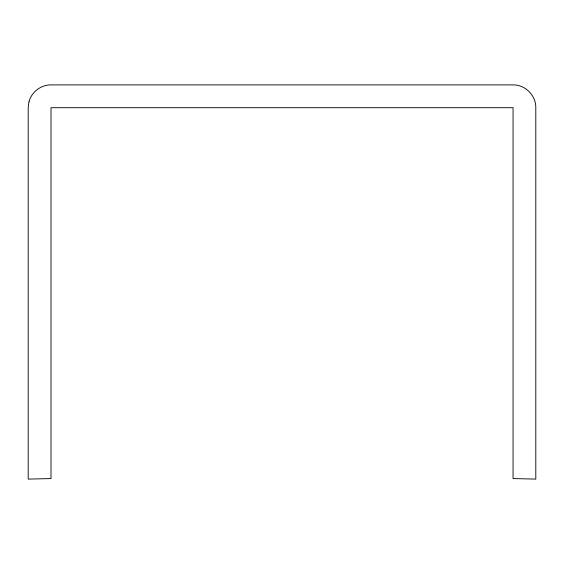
<?xml version="1.0" encoding="UTF-8"?>
<svg xmlns="http://www.w3.org/2000/svg" width="564" height="564" viewBox="0 0 564 564"><rect width="100%" height="100%" fill="white"/><g stroke="black" fill="none" stroke-linecap="round" stroke-linejoin="round"><path stroke-width="0.85" d="M28.976 101.795L28.2 107.696L28.2 479.104L51 478.568L51 107.696L513.064 107.696L513.064 478.568L535.8 479.104L535.8 107.632C536.019 95.443 525.26 84.678 513.064 84.896L51 84.896C40.918 84.819 31.478 92.038 28.976 101.795"/></g></svg>
